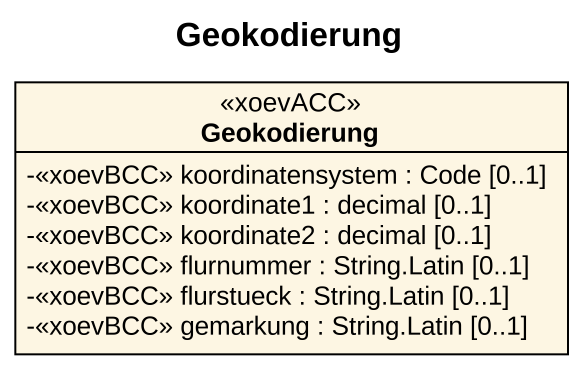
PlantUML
@startuml
title Geokodierung
hide circle
hide empty members
skinparam classAttributeIconSize 0
class Geokodierung <<xoevACC>> {
  -<<xoevBCC>> koordinatensystem : Code [0..1]
  -<<xoevBCC>> koordinate1 : decimal [0..1]
  -<<xoevBCC>> koordinate2 : decimal [0..1]
  -<<xoevBCC>> flurnummer : String.Latin [0..1]
  -<<xoevBCC>> flurstueck : String.Latin [0..1]
  -<<xoevBCC>> gemarkung : String.Latin [0..1]
}
@enduml
